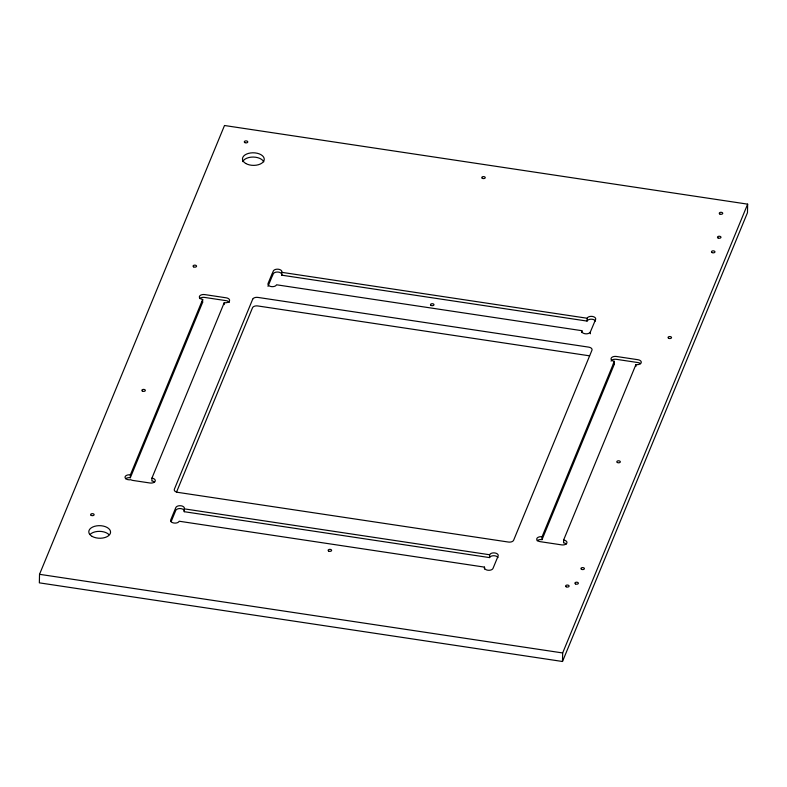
<?xml version="1.0" encoding="UTF-8"?>
<svg xmlns="http://www.w3.org/2000/svg" width="787" height="787" viewBox="0 0 787 787"><rect width="100%" height="100%" fill="white"/><g stroke="black" fill="none" stroke-linecap="round" stroke-linejoin="round"><path stroke-width="1.18" d="M39.527 574.313L39.35 582.852L562.498 661.493L747.473 212.687L747.65 204.148L224.502 125.507L39.527 574.313L562.666 652.954L747.65 204.148M125.645 478.762A4.358 2.518 1.2 0 1 130.327 477.729L130.386 474.876L202.692 299.453A4.358 2.518 1.2 0 1 199.455 296.384A4.358 2.518 1.2 0 1 204.699 294.584L226.243 297.82A4.358 2.518 1.2 0 1 229.479 300.9A4.358 2.518 1.2 0 1 224.236 302.7L151.93 478.112L151.871 480.965A4.358 2.518 1.2 0 1 154.577 482.126M497.984 557.57A4.358 2.518 1.2 0 0 493.685 555.72A4.358 2.518 1.2 0 0 489.573 557.599L184.237 511.698L184.296 508.855A4.358 2.518 1.2 0 0 181.059 505.785A4.358 2.518 1.2 0 0 175.816 507.585L170.71 519.961A4.358 2.518 1.2 0 0 173.947 523.03A4.358 2.518 1.2 0 0 179.19 521.23L484.526 567.132A4.358 2.518 1.2 0 0 487.763 570.211A4.358 2.518 1.2 0 0 493.006 568.411L498.112 556.035A4.358 2.518 1.2 0 0 494.875 552.956A4.358 2.518 1.2 0 0 489.632 554.756L184.296 508.855M130.327 477.729L202.633 302.306L202.692 299.453M224.197 304.589L224.236 302.7M595.474 321.047A4.358 2.518 1.2 0 0 591.175 319.197A4.358 2.518 1.2 0 0 587.063 321.076L281.726 275.175L281.785 272.332A4.358 2.518 1.2 0 0 278.549 269.252A4.358 2.518 1.2 0 0 273.305 271.053L272.4 273.246A4.358 2.518 1.2 0 0 272.076 273.768L268.052 283.507A4.358 2.518 1.2 0 0 271.289 286.586A4.358 2.518 1.2 0 0 276.542 284.786L581.878 330.688A4.358 2.518 1.2 0 0 585.115 333.757A4.358 2.518 1.2 0 0 590.358 331.957L595.602 319.502A4.358 2.518 1.2 0 0 592.365 316.433A4.358 2.518 1.2 0 0 587.122 318.233L281.785 272.332M484.487 569.031L484.526 567.132M489.573 557.599L489.632 554.756M537.187 540.807A4.358 2.518 1.2 0 1 542.027 539.616L542.076 536.764L614.381 361.341A4.358 2.518 1.2 0 1 611.145 358.272A4.358 2.518 1.2 0 1 616.388 356.472L637.932 359.708A4.358 2.518 1.2 0 1 641.169 362.787A4.358 2.518 1.2 0 1 635.926 364.588L563.62 540.01L563.571 542.853A4.358 2.518 1.2 0 1 566.266 544.014M562.498 661.493L562.666 652.954M581.839 332.586L581.878 330.688M587.063 321.076L587.122 318.233M590.358 333.767L590.398 331.868M542.027 539.616L614.322 364.194L614.381 361.341M635.886 366.476L635.926 364.588M176.514 492.131L252.519 307.747A4.358 2.518 1.2 0 1 257.762 305.946L588.538 355.675A4.358 2.518 1.2 0 1 589.601 355.921M268.003 286.36L272.017 276.611A4.358 2.518 1.2 0 1 272.341 276.089L273.246 273.896A4.358 2.518 1.2 0 1 278.49 272.105A4.358 2.518 1.2 0 1 281.726 275.175M171.113 521.683L175.757 510.429A4.358 2.518 1.2 0 1 181 508.628A4.358 2.518 1.2 0 1 184.237 511.698M90.102 534.393A10.9 6.296 1.2 0 1 108.97 534.599M242.74 161.61A10.9 6.296 1.2 0 1 253.227 157.056A10.9 6.296 1.2 0 1 263.783 161.837M202.633 302.306A4.358 2.518 1.2 0 1 201.57 302.051M199.8 298.617A4.358 2.518 1.2 0 1 204.64 297.427L226.184 300.673A4.358 2.518 1.2 0 1 229.351 302.434M130.386 474.876A4.358 2.518 1.2 0 0 125.025 477.384A4.358 2.518 1.2 0 0 130.829 479.706A4.358 2.518 1.2 0 0 132.954 480.444L149.924 482.992A4.358 2.518 1.2 0 0 155.167 481.191A4.358 2.518 1.2 0 0 151.93 478.112M563.62 540.01A4.358 2.518 1.2 0 1 566.856 543.079A4.358 2.518 1.2 0 1 561.613 544.879L540.069 541.643A4.358 2.518 1.2 0 1 536.832 538.564A4.358 2.518 1.2 0 1 542.076 536.764M640.579 363.722A4.358 2.518 1.2 0 0 637.873 362.561L616.339 359.315A4.358 2.518 1.2 0 0 611.086 361.115M614.322 364.194A4.358 2.518 1.2 0 1 613.26 363.948M252.686 299.208L174.36 489.248A4.358 2.518 1.2 0 0 177.596 492.328L508.382 542.046A4.358 2.518 1.2 0 0 513.626 540.246L591.952 350.215A4.358 2.518 1.2 0 0 588.715 347.136L257.929 297.417A4.358 2.518 1.2 0 0 252.686 299.208M575.445 583.915A1.741 1.003 1.2 0 0 578.337 583.462A1.741 1.003 1.2 0 0 576.143 582.232A1.741 1.003 1.2 0 0 575.445 583.915M718.039 237.959A1.741 1.003 1.2 0 0 720.931 237.497A1.741 1.003 1.2 0 0 718.738 236.267A1.741 1.003 1.2 0 0 718.039 237.959M581.475 569.296A1.741 1.003 1.2 0 0 584.367 568.844A1.741 1.003 1.2 0 0 582.173 567.614A1.741 1.003 1.2 0 0 581.475 569.296M712.019 252.568A1.741 1.003 1.2 0 0 714.911 252.106A1.741 1.003 1.2 0 0 712.717 250.876A1.741 1.003 1.2 0 0 712.019 252.568M482.323 178.305A1.741 1.003 1.2 0 0 485.215 177.842A1.741 1.003 1.2 0 0 483.021 176.622A1.741 1.003 1.2 0 0 482.323 178.305M244.846 142.604A1.741 1.003 1.2 0 0 247.738 142.142A1.741 1.003 1.2 0 0 245.534 140.922A1.741 1.003 1.2 0 0 244.846 142.604M719.81 214.005A1.741 1.003 1.2 0 0 722.702 213.543A1.741 1.003 1.2 0 0 720.508 212.323A1.741 1.003 1.2 0 0 719.81 214.005M328.681 551.077A1.741 1.003 1.2 0 0 331.573 550.615A1.741 1.003 1.2 0 0 329.379 549.385A1.741 1.003 1.2 0 0 328.681 551.077M668.596 338.262A1.741 1.003 1.2 0 0 671.488 337.8A1.741 1.003 1.2 0 0 669.294 336.57A1.741 1.003 1.2 0 0 668.596 338.262M617.382 462.52A1.741 1.003 1.2 0 0 620.274 462.058A1.741 1.003 1.2 0 0 618.07 460.828A1.741 1.003 1.2 0 0 617.382 462.52M142.408 391.119A1.741 1.003 1.2 0 0 145.3 390.657A1.741 1.003 1.2 0 0 143.106 389.427A1.741 1.003 1.2 0 0 142.408 391.119M91.194 515.377A1.741 1.003 1.2 0 0 94.086 514.914A1.741 1.003 1.2 0 0 91.892 513.685A1.741 1.003 1.2 0 0 91.194 515.377M193.622 266.862A1.741 1.003 1.2 0 0 196.514 266.399A1.741 1.003 1.2 0 0 194.32 265.17A1.741 1.003 1.2 0 0 193.622 266.862M566.168 586.777A1.741 1.003 1.2 0 0 569.06 586.315A1.741 1.003 1.2 0 0 566.856 585.085A1.741 1.003 1.2 0 0 566.168 586.777M245.692 163.45A10.9 6.296 1.2 0 0 263.901 160.823A10.9 6.296 1.2 0 0 250.492 152.973A10.9 6.296 1.2 0 0 245.692 163.45M92.197 536.429A10.9 6.296 1.2 0 0 110.278 533.547A10.9 6.296 1.2 0 0 96.545 525.883A10.9 6.296 1.2 0 0 92.197 536.429M431.05 305.405A1.741 1.003 1.2 0 0 433.942 304.943A1.741 1.003 1.2 0 0 431.748 303.723A1.741 1.003 1.2 0 0 431.05 305.405"/></g></svg>
